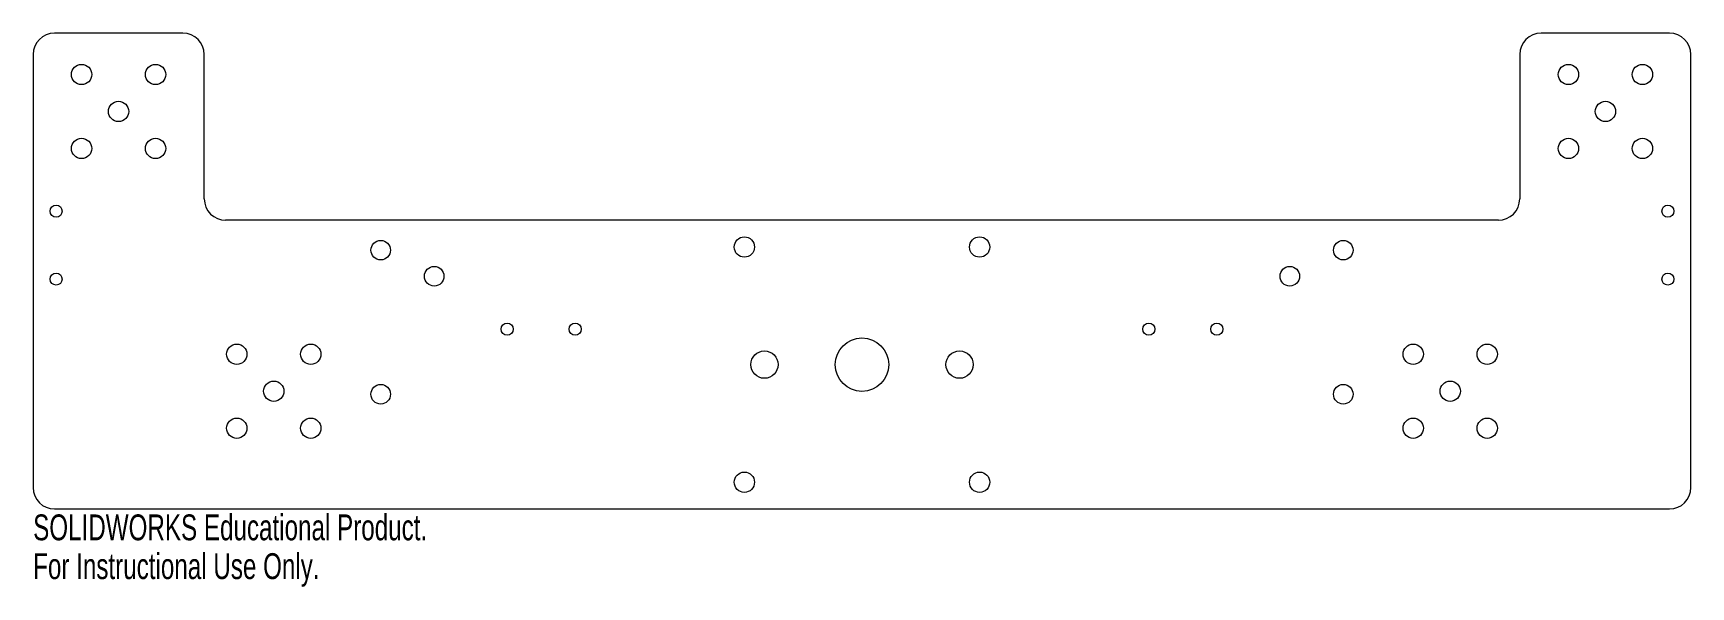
# Model space of a CAD drawing. Header units: millimetres. Extents: x -155 to 155, y -42 to 62.
import ezdxf

# ---------------------------------------------------------------- set-up
doc = ezdxf.new("R2010")
doc.units = ezdxf.units.MM
doc.styles.add('SLDTEXTSTYLE0', font='TXT', dxfattribs={"width": 0.7})

msp = doc.modelspace()

# ---------------------------------------------------------------- linework, layer by layer
at = {"color": 7, "linetype": 'Continuous', "lineweight": 15}
for p, q in [((-127, 62), (-151, 62)), ((151, 62), (127, 62)), ((-155, 58), (-155, -23)), ((-123, 31), (-123, 58)), ((123, 58), (123, 31)), ((155, -23), (155, 58)), ((119, 27), (-119, 27)), ((-151, -27), (151, -27))]:
    msp.add_line(p, q, dxfattribs=at)
for centre, radius in [((-145.941, 54.265), 1.8987), ((-132.111, 54.265), 1.8987), ((132.111, 54.265), 1.8987), ((145.941, 54.265), 1.8987), ((-139.026, 47.35), 1.8986), ((139.026, 47.35), 1.8986), ((-145.941, 40.435), 1.8986), ((-132.111, 40.435), 1.8986), ((132.111, 40.435), 1.8987), ((145.941, 40.435), 1.8987), ((-150.71, 28.7), 1.1303), ((150.71, 28.7), 1.1303), ((-90, 21.412), 1.8288), ((-22, 22), 1.8986), ((22, 22), 1.8986), ((90, 21.412), 1.8288), ((-150.71, 16), 1.1303), ((-80, 16.5352), 1.8288), ((80, 16.5352), 1.8288), ((150.71, 16), 1.1303), ((-66.35, 6.635), 1.1303), ((-53.65, 6.635), 1.1303), ((53.65, 6.635), 1.1303), ((66.35, 6.635), 1.1303), ((-116.915, 1.941), 1.8987), ((-103.085, 1.941), 1.8987), ((0, 0), 5), ((103.085, 1.941), 1.8987), ((116.915, 1.941), 1.8987), ((-18.25, 0), 2.5527), ((18.25, 0), 2.5527), ((-110, -4.974), 1.8987), ((110, -4.974), 1.8987), ((-90, -5.5374), 1.8288), ((90, -5.5374), 1.8288), ((-116.915, -11.889), 1.8987), ((-103.085, -11.889), 1.8987), ((103.085, -11.889), 1.8987), ((116.915, -11.889), 1.8987), ((-22, -22), 1.8986), ((22, -22), 1.8986)]:
    msp.add_circle(centre, radius, dxfattribs=at)
for centre, start, end in [((-151, 58), 90, 180), ((-127, 58), 0, 90), ((127, 58), 90, 180), ((151, 58), 0, 90), ((-119, 31), 180, 270), ((119, 31), 270, 0), ((-151, -23), 180, 270), ((151, -23), 270, 0)]:
    msp.add_arc(centre, 4, start, end, dxfattribs=at)

# ---------------------------------------------------------------- texts
at = {"color": 7, "linetype": 'Continuous', "char_height": 4.83362, "attachment_point": 1, "style": 'SLDTEXTSTYLE0'}
for s, insert in [('SOLIDWORKS Educational Product.', (-155, -28.0196)), ('For Instructional Use Only.', (-155, -35.27))]:
    msp.add_mtext(s, dxfattribs=dict(at, insert=insert))

doc.saveas('drawing.dxf')
